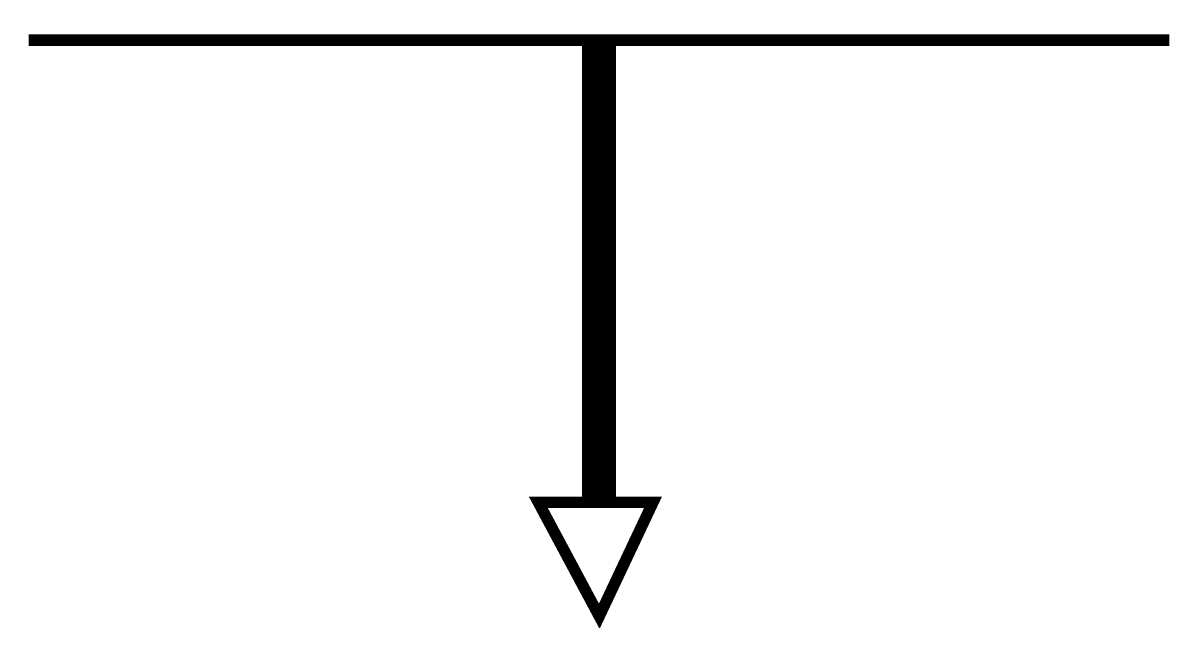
# Model space of a CAD drawing. Extents: x 2.7 to 12.8, y 0.6 to 5.9.
import ezdxf

# ---------------------------------------------------------------- set-up
doc = ezdxf.new("R2010")
doc.units = 0
doc.header["$MEASUREMENT"] = 0
doc.layers.get('0').update_dxf_attribs({"linetype": 'CONTINUOUS'})

msp = doc.modelspace()

# ---------------------------------------------------------------- linework, layer by layer
for points, const_width in [([(7.791, 1.714), (7.791, 5.714)], 0.3), ([(2.791, 5.714), (12.791, 5.714)], 0.1), ([(7.793, 0.665), (7.259, 1.663), (8.264, 1.663), (7.793, 0.665)], 0.1)]:
    msp.add_lwpolyline(points, dxfattribs=dict(const_width=const_width))

doc.saveas('drawing.dxf')
